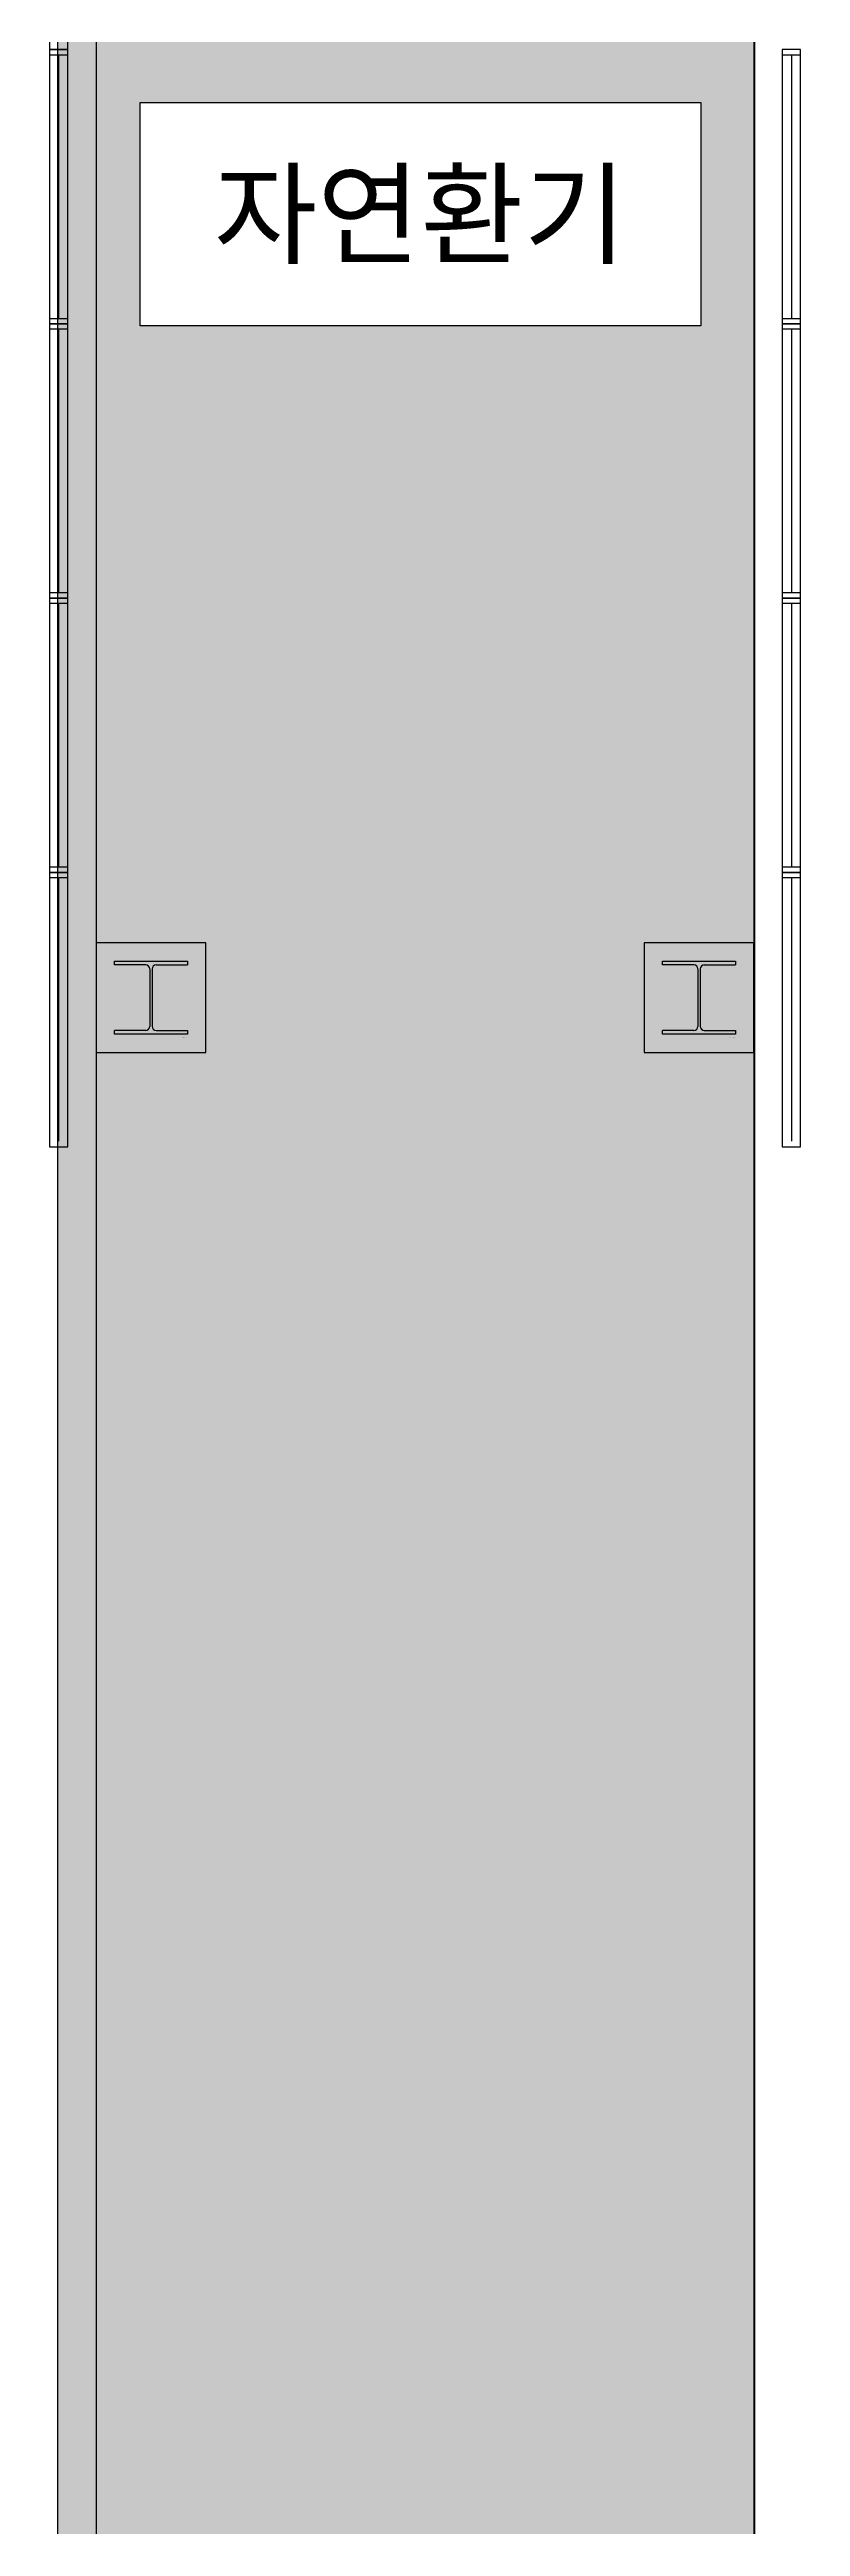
# Model space of a CAD drawing. Header units: millimetres. Extents: x -158894 to 483100, y 4200 to 114600.
# Drawn here: x 273645 to 277755, y 18390 to 31935 of the extents above; entities that cross this region are included whole.
import ezdxf
from ezdxf.enums import TextEntityAlignment as Align

# ---------------------------------------------------------------- set-up
doc = ezdxf.new("R2010")
doc.units = ezdxf.units.MM
doc.header["$LTSCALE"] = 200
doc.layers.add('1.설비검토', color=3, linetype='Continuous', plot=False)
doc.layers.add('BA', color=9, linetype='Continuous')
doc.layers.add('ELE-8', color=8, linetype='Continuous')
doc.styles.add('ARIAL', font='arial.ttf')
doc.styles.add('스타일1', font='malgun.ttf')

msp = doc.modelspace()

# ---------------------------------------------------------------- hatches: boundary and pattern name
at = {"layer": '1.설비검토', "transparency": 33554687}
h = msp.add_hatch(color=221, dxfattribs=at)
h.dxf.hatch_style = 1
h.paths.add_polyline_path([(273690.5, 14334.7), (277503.2, 14334.7), (277503.2, 42522.5), (273690.5, 42522.5)])
h.paths.add_polyline_path([(277208.2, 31645), (277208.2, 30424.2), (274140.5, 30424.2), (274140.5, 31645)], flags=16)
h.paths.add_polyline_path([(274352.8, 31456.8), (276936.3, 31456.8), (276936.3, 30642.1), (274352.8, 30642.1)], flags=8)

# ---------------------------------------------------------------- linework, layer by layer
at = {"layer": '1.설비검토'}
msp.add_lwpolyline([(273691, 42522.5), (277503.7, 42522.5), (277503.7, 14334.7), (273691, 14334.7)], close=True, dxfattribs=at)
at = {"layer": '1.설비검토', "color": 0}
msp.add_lwpolyline([(274141, 31645), (277208.7, 31645), (277208.7, 30424.2), (274141, 30424.2)], close=True, dxfattribs=at)
at = {"layer": 'BA'}
for p, q in [((273745, 31905), (273645, 31905)), ((273695, 31905), (273695, 30465)), ((277755, 31905), (277655, 31905)), ((277705, 31905), (277705, 30465)), ((273645, 30465), (273745, 30465)), ((273745, 30405), (273645, 30405)), ((273695, 30405), (273695, 28965)), ((277655, 30465), (277755, 30465)), ((277755, 30405), (277655, 30405)), ((277705, 30405), (277705, 28965)), ((273645, 28965), (273745, 28965)), ((273745, 28905), (273645, 28905)), ((273695, 28905), (273695, 27465)), ((277655, 28965), (277755, 28965)), ((277755, 28905), (277655, 28905)), ((277705, 28905), (277705, 27465)), ((273645, 27465), (273745, 27465)), ((273745, 27405), (273645, 27405)), ((273695, 27405), (273695, 25965)), ((277655, 27465), (277755, 27465)), ((277755, 27405), (277655, 27405)), ((277705, 27405), (277705, 25965)), ((274171.5, 26929), (274000, 26929)), ((274193.5, 26907), (274193.5, 26593)), ((274206.5, 26907), (274206.5, 26593)), ((274228.5, 26929), (274400, 26929)), ((277171.5, 26929), (277000, 26929)), ((277193.5, 26907), (277193.5, 26593)), ((277206.5, 26907), (277206.5, 26593)), ((277228.5, 26929), (277400, 26929)), ((274171.5, 26571), (274000, 26571)), ((274228.5, 26571), (274400, 26571)), ((277171.5, 26571), (277000, 26571)), ((277228.5, 26571), (277400, 26571))]:
    msp.add_line(p, q, dxfattribs=at)
for points in [[(273645, 31935), (273745, 31935), (273745, 33435), (273645, 33435), (273645, 31935)], [(273645, 30435), (273745, 30435), (273745, 31935), (273645, 31935), (273645, 30435)], [(277655, 30435), (277755, 30435), (277755, 31935), (277655, 31935), (277655, 30435)], [(273645, 28935), (273745, 28935), (273745, 30435), (273645, 30435), (273645, 28935)], [(277655, 28935), (277755, 28935), (277755, 30435), (277655, 30435), (277655, 28935)], [(273645, 27435), (273745, 27435), (273745, 28935), (273645, 28935), (273645, 27435)], [(277655, 27435), (277755, 27435), (277755, 28935), (277655, 28935), (277655, 27435)], [(273645, 25935), (273745, 25935), (273745, 27435), (273645, 27435), (273645, 25935)], [(277655, 25935), (277755, 25935), (277755, 27435), (277655, 27435), (277655, 25935)], [(274000, 26929), (274000, 26950), (274400, 26950), (274400, 26929)], [(277000, 26929), (277000, 26950), (277400, 26950), (277400, 26929)], [(274400, 26571), (274400, 26550), (274000, 26550), (274000, 26571)], [(277400, 26571), (277400, 26550), (277000, 26550), (277000, 26571)]]:
    msp.add_lwpolyline(points, dxfattribs=at)
for points in [[(274500, 26450), (274500, 27050), (273900, 27050), (273900, 26450)], [(277500, 26450), (277500, 27050), (276900, 27050), (276900, 26450)]]:
    msp.add_lwpolyline(points, close=True, dxfattribs=at)
for centre, start, end in [((274171.5, 26907), 0, 90), ((274228.5, 26907), 90, 180), ((277171.5, 26907), 0, 90), ((277228.5, 26907), 90, 180), ((274171.5, 26593), 270, 0), ((274228.5, 26593), 180, 270), ((277171.5, 26593), 270, 0), ((277228.5, 26593), 180, 270)]:
    msp.add_arc(centre, 22, start, end, dxfattribs=at)
at = {"layer": 'ELE-8'}
for p, q in [((273900, 42565), (273900, 14470)), ((277500, 42565), (277500, 14470))]:
    msp.add_line(p, q, dxfattribs=at)

# ---------------------------------------------------------------- texts
at = {"layer": '1.설비검토', "color": 2, "style": '스타일1'}
msp.add_text('자연환기', height=450, dxfattribs=at).set_placement((275674.9, 31034.6), align=Align.MIDDLE_CENTER)
at = {"layer": 'BA', "style": 'ARIAL'}
for p in [(274397.5, 26533.6, 0), (277397.5, 26533.6, 0)]:
    msp.add_text('H-400X400X13X21', height=2.5, rotation=180, dxfattribs=at).set_placement(p)

doc.saveas('drawing.dxf')
